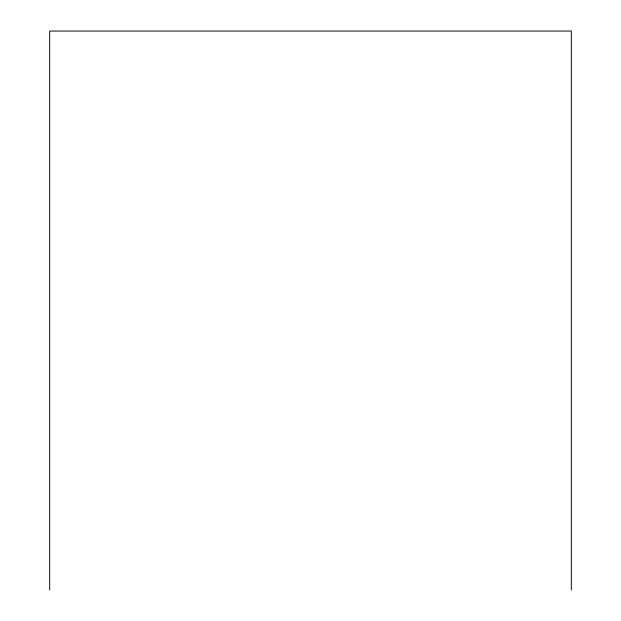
<?xml version="1.0" encoding="UTF-8"?>
<svg xmlns="http://www.w3.org/2000/svg" width="621" height="621" viewBox="0 0 621 621"><rect width="100%" height="100%" fill="white"/><g stroke="black" fill="none" stroke-linecap="round" stroke-linejoin="round"><path stroke-width="0.93" d="M571.328 589.95L571.328 31.05L49.672 31.05L49.672 589.95"/></g></svg>
